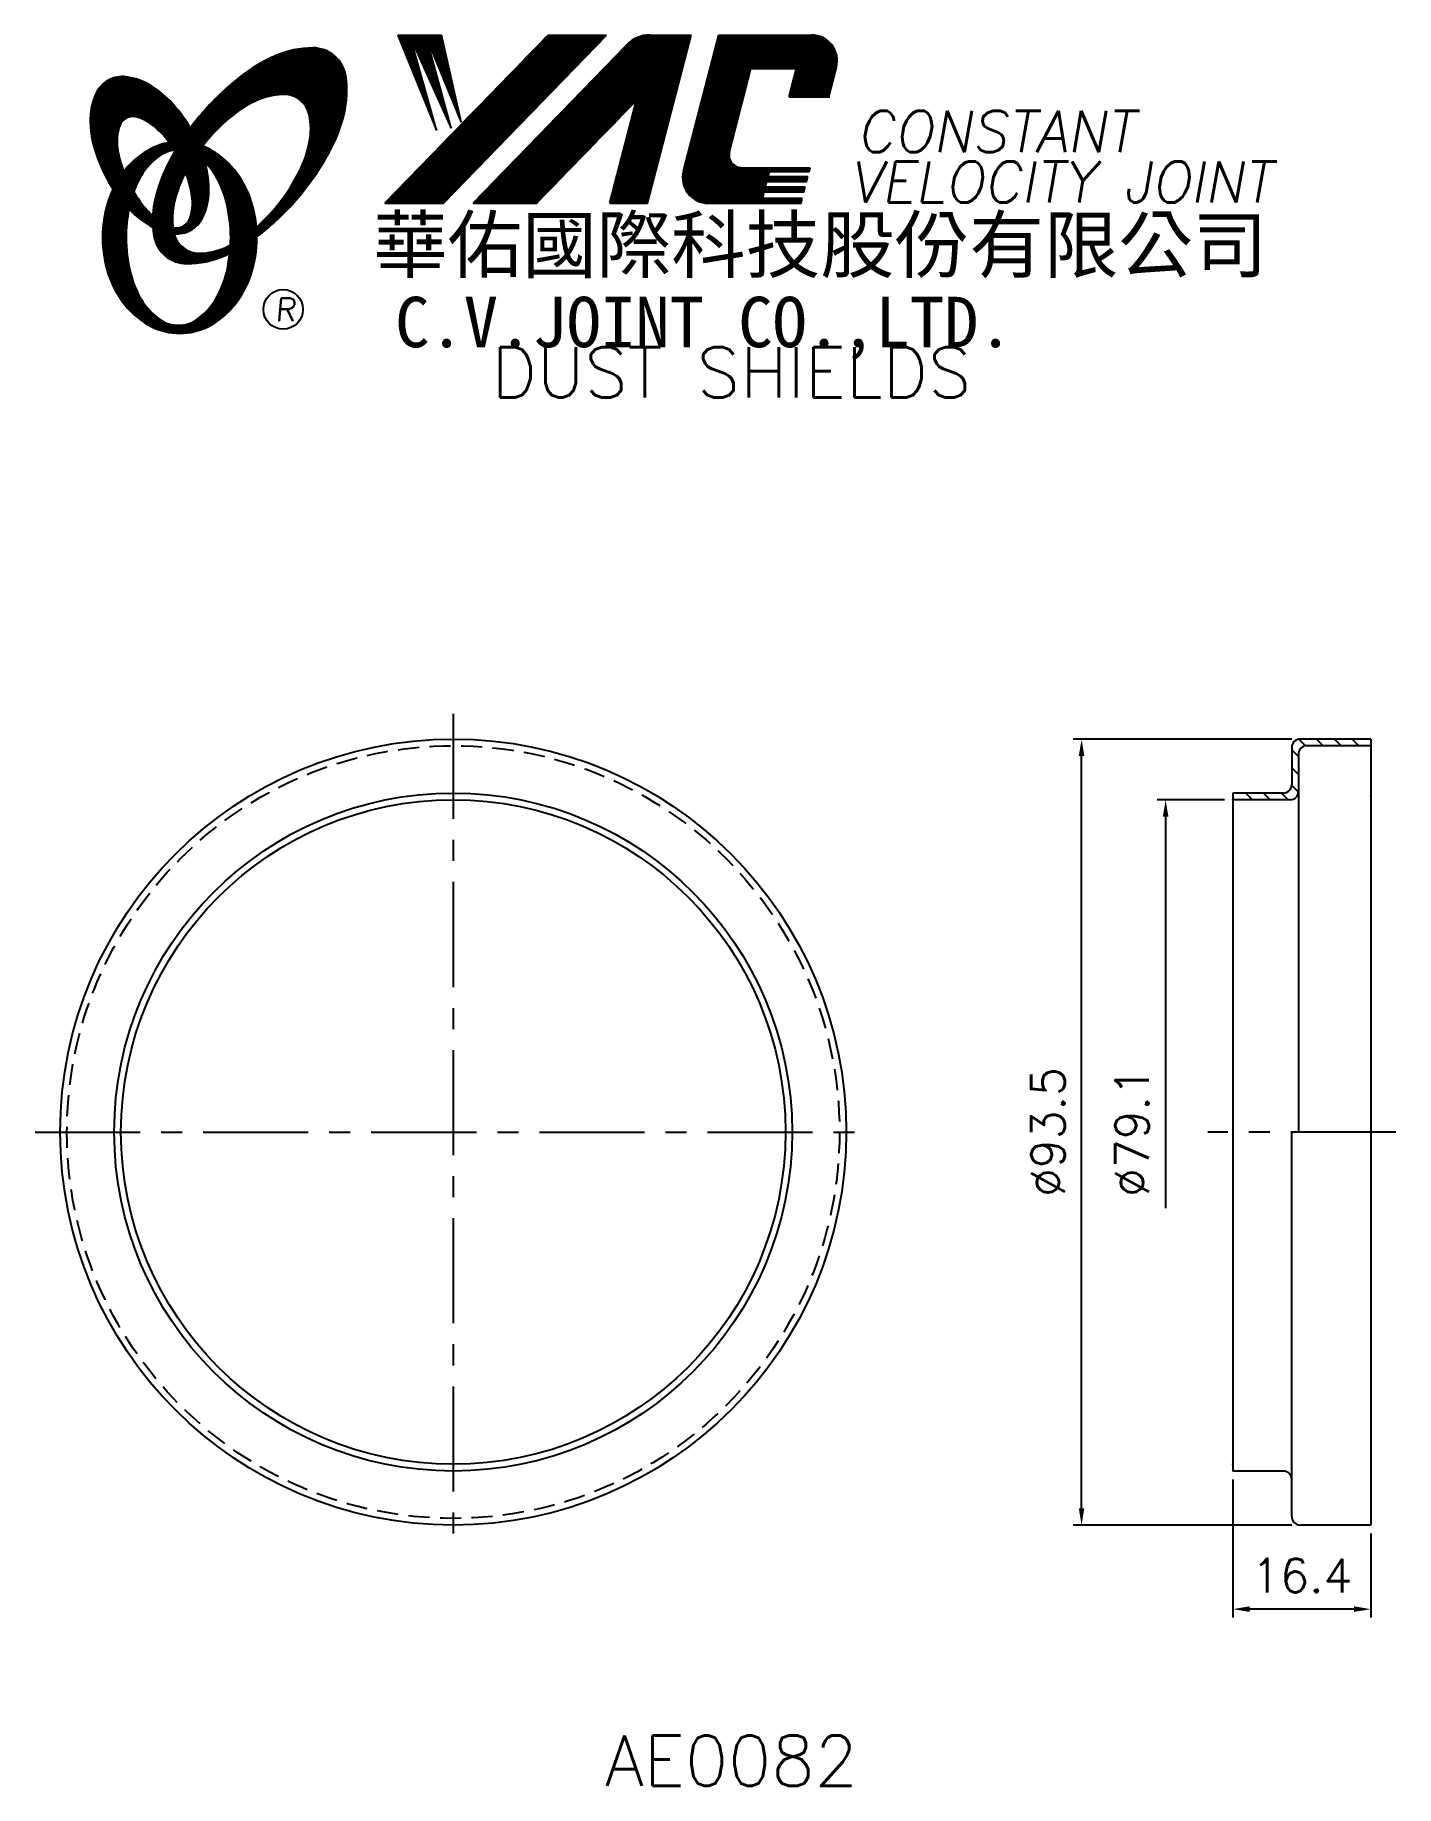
# Model space of a CAD drawing. Extents: x 96 to 258, y -1 to 207.
import ezdxf
from ezdxf.enums import TextEntityAlignment as Align

# ---------------------------------------------------------------- set-up
doc = ezdxf.new("R2010")
doc.units = 0
doc.header["$LTSCALE"] = 10
doc.header["$MEASUREMENT"] = 0
doc.linetypes.add('CENTER', pattern=[2, 1.25, -0.25, 0.25, -0.25])
doc.linetypes.add('HIDDEN', pattern=[0.375, 0.25, -0.125])
doc.layers.get('0').update_dxf_attribs({"linetype": 'CONTINUOUS'})
doc.layers.get('DEFPOINTS').update_dxf_attribs({"linetype": 'CONTINUOUS'})
doc.layers.add('4', color=4, linetype='CONTINUOUS')
doc.styles.add('CHINA', font='KAIU.TTF')
doc.styles.add('ITALICC', font='simplex.shx')
doc.dimstyles.new('STANDARD$0', dxfattribs={"dimtxt": 4, "dimasz": 2, "dimexe": 1, "dimexo": 1, "dimgap": 2, "dimtad": 1, "dimdec": 4, "dimzin": 10, "dimtxsty": 'ITALICC', "dimcen": 2, "dimclrd": 5, "dimclre": 5, "dimclrt": 18, "dimaunit": 1, "dimazin": 3, "dimtp": 0.1, "dimtfac": 0.7, "dimtdec": 4, "dimtmove": 0, "dimatfit": 3, "dimtolj": 1, "dimtzin": 10})
pattern_1 = [(45, (171.841787, -36.857549), (-0.00727476112, 0.00727476112), [])]
pattern_2 = [(45, (3.251242, -0.553139), (-0.00883883476, 0.00883883476), [])]

# ---------------------------------------------------------------- blocks, each defined once
blk = doc.blocks.new('*D14')
at = {"color": 5, "linetype": 'BYBLOCK'}
for p, q in [((237.21, 115.91), (229.21, 115.91)), ((230.21, 113.91), (230.21, 67.34))]:
    blk.add_line(p, q, dxfattribs=at)
blk.add_solid([(229.88, 113.91), (230.54, 113.91), (230.21, 115.91)], dxfattribs=at)
at = {"layer": 'DEFPOINTS', "color": 0, "linetype": 'BYBLOCK'}
for p in [(230.21, 115.91), (238.21, 115.91), (238.21, 36.86)]:
    blk.add_point(p, dxfattribs=at)
at = {"color": 18, "linetype": 'BYBLOCK', "insert": (226.21, 76.38), "char_height": 4, "attachment_point": 5, "rotation": 90, "style": 'ITALICC'}
blk.add_mtext('\\A1;∅79.1', dxfattribs=at)
blk = doc.blocks.new('*D15')
at = {"color": 5, "linetype": 'BYBLOCK'}
for p, q in [((245.21, 123.13), (219.21, 123.13)), ((220.21, 31.63), (220.21, 121.13)), ((245.21, 29.63), (219.21, 29.63))]:
    blk.add_line(p, q, dxfattribs=at)
for points in [[(219.88, 121.13), (220.54, 121.13), (220.21, 123.13)], [(219.88, 31.63), (220.54, 31.63), (220.21, 29.63)]]:
    blk.add_solid(points, dxfattribs=at)
at = {"layer": 'DEFPOINTS', "color": 0, "linetype": 'BYBLOCK'}
for p in [(220.21, 123.13), (246.21, 123.13), (246.21, 29.63)]:
    blk.add_point(p, dxfattribs=at)
at = {"color": 18, "linetype": 'BYBLOCK', "insert": (216.21, 76.38), "char_height": 4, "attachment_point": 5, "rotation": 90, "style": 'ITALICC'}
blk.add_mtext('\\A1;∅93.5', dxfattribs=at)
blk = doc.blocks.new('*D16')
at = {"color": 5, "linetype": 'BYBLOCK'}
for p, q in [((238.21, 35.06), (238.21, 18.63)), ((254.61, 28.63), (254.61, 18.63)), ((252.61, 19.63), (240.21, 19.63))]:
    blk.add_line(p, q, dxfattribs=at)
for points in [[(240.21, 19.97), (240.21, 19.3), (238.21, 19.63)], [(252.61, 19.97), (252.61, 19.3), (254.61, 19.63)]]:
    blk.add_solid(points, dxfattribs=at)
at = {"layer": 'DEFPOINTS', "color": 0, "linetype": 'BYBLOCK'}
for p in [(238.21, 36.06), (254.61, 29.63), (238.21, 19.63)]:
    blk.add_point(p, dxfattribs=at)
at = {"color": 18, "linetype": 'BYBLOCK', "insert": (246.41, 23.63), "char_height": 4, "attachment_point": 5, "style": 'ITALICC'}
blk.add_mtext('\\A1;16.4', dxfattribs=at)

msp = doc.modelspace()

# ---------------------------------------------------------------- hatches: boundary and pattern name
at = {"layer": '4', "linetype": 'CONTINUOUS'}
h = msp.add_hatch(dxfattribs=at)
h.set_pattern_fill('ANSI31', color=5, scale=0.1, style=0)
h.set_pattern_definition(pattern_2)
h.paths.add_polyline_path([(163.70995, 206.87784), (156.75264, 206.87784), (137.33603, 186.87408), (144.29334, 186.87408)])
h.paths.add_polyline_path([(167.25684, 199.11227), (164.07646, 186.87408), (168.55745, 186.87408), (173.75588, 206.87784), (168.85916, 206.87784, 0.202785967), (166.12508, 205.72143), (147.83095, 186.87408), (155.37787, 186.87408)])
h.paths.add_polyline_path([(180.88394, 202.87943), (186.27766, 202.87943), (185.40865, 199.53541), (190.12547, 199.53541), (191.04218, 203.06298, 0.490800957), (188.09198, 206.87784), (177.05767, 206.87784), (172.85061, 190.68895, 0.490800957), (175.80081, 186.87408), (186.83513, 186.87408), (186.98958, 187.4684), (182.27276, 187.4684), (182.46612, 188.21248), (187.18294, 188.21248), (187.3415, 188.82262), (182.62468, 188.82262), (182.78592, 189.44309), (187.50274, 189.44309), (187.65893, 190.04408), (182.94211, 190.04408), (183.09891, 190.64746), (187.81573, 190.64746), (187.93246, 191.09665), (179.79271, 191.09665, -0.490800957), (178.31761, 193.00408)])
h = msp.add_hatch(dxfattribs=at)
h.set_pattern_fill('ANSI31', color=1, scale=0.1, style=0)
h.set_pattern_definition(pattern_2)
h.paths.add_polyline_path([(144.06801, 206.87784), (138.89068, 206.87784), (143.46145, 195.57411), (140.39551, 206.53209), (145.23025, 195.80976), (142.28224, 206.53209), (146.40946, 196.51673)])
h = msp.add_hatch(dxfattribs=at)
h.set_pattern_fill('ANSI31', color=5, scale=0.082305, style=0)
h.set_pattern_definition([(45, (3.251242, -0.553139), (-0.00727476112, 0.00727476112), [])])
h.paths.add_polyline_path([(125.28671, 199.81537, -0.172879177), (127.22819, 199.1568, -0.172879177), (128.31548, 197.41875, -0.104527385), (128.34326, 194.09056, -0.065680101), (127.17373, 190.6886, -0.051823203), (124.73331, 186.84621, -0.044272532), (122.05834, 184.01988, -0.020203161), (122.11192, 182.88196, 0.006517006), (122.51647, 183.19403, 0.049863361), (127.0699, 187.6071, 0.049863361), (130.65954, 192.83426, 0.063682799), (132.48058, 197.46161, 0.103597411), (132.66988, 202.04558, 0.177892575), (131.32127, 204.41586, 0.177892575), (128.75888, 205.34918, 0.103597411), (124.27108, 204.39614, 0.063682799), (120.01334, 201.82706, 0.049863361), (115.45991, 197.414, 0.016070017), (114.18921, 195.80769, -0.007061632), (114.4365, 195.37066, -0.031648676), (115.38908, 193.33408, -0.008069351), (115.82099, 193.89839, -0.051823203), (118.99936, 197.15685, -0.065680101), (122.04129, 199.0772, -0.104527385)])
h.paths.add_polyline_path([(112.21104, 186.65405, -0.065680101), (113.38057, 190.056, -0.006063428), (113.62451, 190.53102, 0.027613469), (112.89768, 192.11909, 0.017011252), (112.36426, 193.05406, 0.007829282), (111.87027, 192.18684, 0.063682799), (110.04923, 187.55949, 0.103597411), (109.85993, 182.97552, 0.177892575), (111.20854, 180.60524, 0.177892575), (113.77093, 179.67191, 0.103597411), (118.25873, 180.62496, 0.008811776), (118.8857, 180.91504, 0.013922709), (118.96302, 181.88485, -0.009086703), (118.51301, 181.6674, -0.104527385), (115.26759, 180.92924, -0.172879177), (113.32611, 181.5878, -0.172879177), (112.23882, 183.32586, -0.104527385)])
h = msp.add_hatch(dxfattribs=at)
h.set_pattern_fill('ANSI31', color=3, scale=0.082305, style=0)
h.set_pattern_definition(pattern_1)
h.paths.add_polyline_path([(109.49021, 200.8662, 0.106488277), (106.54833, 201.90477, 0.158297415), (104.45813, 201.50973, 0.158297415), (102.9988, 199.96204, 0.106488277), (102.28799, 196.92427, 0.071723199), (102.70603, 193.61132, 0.058080454), (104.25102, 189.79593, 0.058080454), (106.63206, 186.43814, 0.071723199), (109.1973, 184.30039, 0.020895977), (109.73749, 183.9984, -0.030777155), (109.72158, 185.37462, -0.042059526), (108.62522, 186.53738, -0.04691039), (107.00606, 189.01853, -0.04691039), (105.87778, 191.75801, -0.060581117), (105.47568, 194.02008, -0.10187153), (105.7873, 196.10828, -0.185892489), (106.56739, 196.99992, -0.185892489), (107.74403, 197.13804, -0.10187153), (109.64168, 196.21251, -0.060581117), (111.27851, 194.60024, -0.04691039), (112.89768, 192.11909, -0.04691039), (114.02596, 189.3796, -0.060581117), (114.42806, 187.11753, -0.10187153), (114.11644, 185.02933, -0.185892489), (113.33635, 184.13769, -0.185892489), (112.15971, 183.99957, -0.002013383), (112.11891, 184.0102, 0.021593804), (112.23882, 183.32586, 0.006477741), (112.25682, 183.24882, 0.14950097), (114.22938, 183.65686, 0.158297415), (115.68871, 185.20455, 0.106488277), (116.39953, 188.24231, 0.071723199), (115.98148, 191.55527, 0.058080454), (114.4365, 195.37066, 0.058080454), (112.05545, 198.72845, 0.071723199)])
h = msp.add_hatch(dxfattribs=at)
h.set_pattern_fill('ANSI31', color=1, scale=0.082305, style=0)
h.set_pattern_definition(pattern_1)
h.paths.add_polyline_path([(110.58383, 192.54275, -0.120168026), (112.27562, 193.19614, 0.016865385), (111.67586, 194.07888, 0.076648372), (109.51964, 193.35996, 0.104809576), (106.43518, 190.84686, 0.005838257), (106.26824, 190.63466, 0.028089978), (107.00606, 189.01853, 0.014237292), (107.44819, 188.23348, -0.045767751), (108.37337, 190.17032, -0.106890197)])
h.paths.add_polyline_path([(106.55246, 182.78813, -0.048711043), (106.88257, 186.16847, -0.007865741), (106.63206, 186.43814, -0.037695478), (104.99619, 188.5569, 0.03042545), (104.47086, 187.25292, 0.080710289), (103.74543, 182.78813, 0.080710289), (104.47086, 178.32334, 0.089265679), (106.43518, 174.7294, 0.104809576), (109.51964, 172.2163, 0.11926607), (112.92883, 171.39137, 0.11926607), (116.33802, 172.2163, 0.104809576), (119.42248, 174.7294, 0.089265679), (121.3868, 178.32334, 0.080710289), (122.11224, 182.78813, 0.080710289), (121.3868, 187.25292, 0.089265679), (119.42248, 190.84686, 0.104809576), (116.33802, 193.35996, 0.025513357), (115.64479, 193.67271, 0.004818181), (115.38908, 193.33408, -0.023722145), (115.9303, 191.73733, -0.065307489), (117.16548, 190.17032, -0.073950765), (118.47793, 186.9726, -0.060532391), (118.98639, 182.78813, -0.060532391), (118.47793, 178.60367, -0.073950765), (117.16548, 175.40594, -0.106890197), (114.95502, 173.03351, -0.153118262), (112.76943, 172.34814, -0.153118262), (110.58383, 173.03351, -0.106890197), (108.37337, 175.40594, -0.073950765), (107.06092, 178.60367, -0.060532391)])
h = msp.add_hatch(dxfattribs=at)
h.set_pattern_fill('ANSI31', color=5, scale=12, angle=90, style=0)
h.set_pattern_definition([(135, (1.92, 6.6301), (-1.06066, -1.06066), [])])
h.paths.add_polyline_path([(247.01164, 122.33375), (254.61164, 122.33375), (254.61164, 123.13375), (246.21164, 123.13375, 0.414213562), (245.21164, 122.13375), (245.21164, 117.70875, -0.414213562), (244.21164, 116.70875), (238.21164, 116.70875), (238.21164, 115.90875), (245.01164, 115.90875, 0.414213562), (246.01164, 116.90875), (246.01164, 121.33375, -0.414213562)])

# ---------------------------------------------------------------- linework, layer by layer
at = {"layer": '4', "color": 5, "linetype": 'CONTINUOUS'}
for p, q in [((137.33603, 186.87408), (156.75264, 206.87784)), ((144.29334, 186.87408), (163.70995, 206.87784)), ((156.75264, 206.87784), (163.70995, 206.87784)), ((168.55745, 186.87408), (173.75588, 206.87784)), ((168.85916, 206.87784), (173.75588, 206.87784)), ((172.85061, 190.68895), (177.05767, 206.87784)), ((177.05767, 206.87784), (188.09198, 206.87784)), ((147.83095, 186.87408), (166.12508, 205.72143)), ((178.31761, 193.00408), (180.88394, 202.87943)), ((180.88394, 202.87943), (186.27766, 202.87943)), ((185.40865, 199.53541), (186.27766, 202.87943)), ((190.12547, 199.53541), (191.04218, 203.06298)), ((155.37787, 186.87408), (167.25684, 199.11227)), ((164.07646, 186.87408), (167.25684, 199.11227)), ((185.40865, 199.53541), (190.2759, 199.53541)), ((179.79271, 191.09665), (187.93246, 191.09665)), ((182.94211, 190.04408), (183.09891, 190.64746)), ((182.94211, 190.04408), (187.65893, 190.04408)), ((183.09891, 190.64746), (187.81573, 190.64746)), ((187.50274, 189.44309), (187.65893, 190.04408)), ((187.81573, 190.64746), (187.93246, 191.09665)), ((182.27276, 187.4684), (182.46612, 188.21248)), ((182.27276, 187.4684), (186.98958, 187.4684)), ((182.46612, 188.21248), (187.18294, 188.21248)), ((182.62468, 188.82262), (182.78592, 189.44309)), ((182.62468, 188.82262), (187.3415, 188.82262)), ((182.78592, 189.44309), (187.50274, 189.44309)), ((186.83513, 186.87408), (186.98958, 187.4684)), ((187.18294, 188.21248), (187.3415, 188.82262)), ((137.33603, 186.87408), (144.29334, 186.87408)), ((147.83095, 186.87408), (155.37787, 186.87408)), ((164.07646, 186.87408), (168.55745, 186.87408)), ((175.80081, 186.87408), (186.83513, 186.87408))]:
    msp.add_line(p, q, dxfattribs=at)
at = {"layer": '4', "color": 1, "linetype": 'CONTINUOUS'}
for p, q in [((138.89068, 206.87784), (143.46145, 195.57411)), ((138.89068, 206.87784), (144.06801, 206.87784)), ((140.39551, 206.53209), (145.23025, 195.80976)), ((143.46145, 195.57411), (140.39551, 206.53209)), ((145.23025, 195.80976), (142.28224, 206.53209)), ((142.28224, 206.53209), (146.40946, 196.51673)), ((146.40946, 196.51673), (144.06801, 206.87784))]:
    msp.add_line(p, q, dxfattribs=at)
at = {"layer": '4', "color": 5, "linetype": 'CENTER'}
for p, q in [((145.46169, 126.13375), (145.46169, 26.63375)), ((95.71169, 76.38375), (195.21169, 76.38375)), ((257.61164, 76.38375), (235.21164, 76.38375))]:
    msp.add_line(p, q, dxfattribs=at)
at = {"layer": '4', "color": 7, "linetype": 'CONTINUOUS'}
for p, q in [((254.61164, 123.13375), (246.21164, 123.13375)), ((254.61164, 123.13375), (254.61164, 29.63375)), ((245.21164, 122.13375), (245.21164, 117.70875)), ((246.01164, 121.33375), (246.01164, 116.90875)), ((254.61164, 122.33375), (247.01164, 122.33375)), ((238.21164, 116.70875), (238.21164, 36.05875)), ((244.21164, 116.70875), (238.21164, 116.70875)), ((246.01164, 116.90875), (246.01164, 76.38375)), ((245.01164, 115.90875), (238.21164, 115.90875)), ((245.21164, 30.63375), (245.21164, 76.38375)), ((244.21164, 36.05875), (238.21164, 36.05875)), ((254.61164, 29.63375), (246.21164, 29.63375))]:
    msp.add_line(p, q, dxfattribs=at)
at = {"layer": '4', "color": 5, "linetype": 'CONTINUOUS'}
for points in [[(122.11192, 182.88196, 0.006517006), (122.51647, 183.19403, 0.049863361), (127.0699, 187.6071, 0.049863361), (130.65954, 192.83426, 0.063682799), (132.48058, 197.46161, 0.103597411), (132.66988, 202.04558, 0.177892575), (131.32127, 204.41586, 0.177892575), (128.75888, 205.34918, 0.103597411), (124.27108, 204.39614, 0.063682799), (120.01334, 201.82706, 0.049863361), (115.45991, 197.414, 0.016070017), (114.18921, 195.80769)], [(122.05834, 184.01988, 0.044272532), (124.73331, 186.84621, 0.051823203), (127.17373, 190.6886, 0.065680101), (128.34326, 194.09056, 0.104527385), (128.31548, 197.41875, 0.172879177), (127.22819, 199.1568, 0.172879177), (125.28671, 199.81537, 0.104527385), (122.04129, 199.0772, 0.065680101), (118.99936, 197.15685, 0.051823203), (115.82099, 193.89839, 0.008069351), (115.38908, 193.33408)], [(112.36426, 193.05406, 0.007829282), (111.87027, 192.18684, 0.063682799), (110.04923, 187.55949, 0.103597411), (109.85993, 182.97552, 0.177892575), (111.20854, 180.60524, 0.177892575), (113.77093, 179.67191, 0.103597411), (118.25873, 180.62496, 0.008811776), (118.8857, 180.91504, 0.008811776)], [(113.62451, 190.53102, 0.006063428), (113.38057, 190.056, 0.065680101), (112.21104, 186.65405, 0.104527385), (112.23882, 183.32586, 0.172879177), (113.32611, 181.5878, 0.172879177), (115.26759, 180.92924, 0.104527385), (118.51301, 181.6674, 0.009086703), (118.96302, 181.88485, 0.009086703)]]:
    msp.add_lwpolyline(points, format="xyb", dxfattribs=at)
at = {"layer": '4', "color": 3, "linetype": 'CONTINUOUS'}
for points in [[(112.25682, 183.24882, 0.14950097), (114.22938, 183.65686, 0.158297415), (115.68871, 185.20455, 0.106488277), (116.39953, 188.24231, 0.071723199), (115.98148, 191.55527, 0.058080454), (114.4365, 195.37066, 0.058080454), (112.05545, 198.72845, 0.071723199), (109.49021, 200.8662, 0.106488277), (106.54833, 201.90477, 0.158297415), (104.45813, 201.50973, 0.158297415), (102.9988, 199.96204, 0.106488277), (102.28799, 196.92427, 0.071723199), (102.70603, 193.61132, 0.058080454), (104.25102, 189.79593, 0.058080454), (106.63206, 186.43814, 0.071723199), (109.1973, 184.30039, 0.020895977), (109.73749, 183.9984, 0.020895977)], [(112.11891, 184.0102, 0.002013383), (112.15971, 183.99957, 0.185892489), (113.33635, 184.13769, 0.185892489), (114.11644, 185.02933, 0.10187153), (114.42806, 187.11753, 0.060581117), (114.02596, 189.3796, 0.04691039), (112.89768, 192.11909, 0.04691039), (111.27851, 194.60024, 0.060581117), (109.64168, 196.21251, 0.10187153), (107.74403, 197.13804, 0.185892489), (106.56739, 196.99992, 0.185892489), (105.7873, 196.10828, 0.10187153), (105.47568, 194.02008, 0.060581117), (105.87778, 191.75801, 0.04691039), (107.00606, 189.01853, 0.04691039), (108.62522, 186.53738, 0.042059526), (109.72158, 185.37462, 0.042059526)]]:
    msp.add_lwpolyline(points, format="xyb", dxfattribs=at)
at = {"layer": '4', "color": 1, "linetype": 'CONTINUOUS'}
for points in [[(111.67586, 194.07888, 0.076648372), (109.51964, 193.35996, 0.104809576), (106.43518, 190.84686, 0.005838257), (106.26824, 190.63466, 0.005838257)], [(104.99619, 188.5569, 0.03042545), (104.47086, 187.25292, 0.080710289), (103.74543, 182.78813, 0.080710289), (104.47086, 178.32334, 0.089265679), (106.43518, 174.7294, 0.104809576), (109.51964, 172.2163, 0.11926607), (112.92883, 171.39137, 0.11926607), (116.33802, 172.2163, 0.104809576), (119.42248, 174.7294, 0.089265679), (121.3868, 178.32334, 0.080710289), (122.11224, 182.78813, 0.080710289), (121.3868, 187.25292, 0.089265679), (119.42248, 190.84686, 0.104809576), (116.33802, 193.35996, 0.025513357), (115.64479, 193.67271, 0.025513357)], [(106.88257, 186.16847, 0.048711043), (106.55246, 182.78813, 0.060532391), (107.06092, 178.60367, 0.073950765), (108.37337, 175.40594, 0.106890197), (110.58383, 173.03351, 0.153118262), (112.76943, 172.34814, 0.153118262), (114.95502, 173.03351, 0.106890197), (117.16548, 175.40594, 0.073950765), (118.47793, 178.60367, 0.060532391), (118.98639, 182.78813, 0.060532391), (118.47793, 186.9726, 0.073950765), (117.16548, 190.17032, 0.065307489), (115.9303, 191.73733)], [(112.27562, 193.19614, 0.120168026), (110.58383, 192.54275, 0.106890197), (108.37337, 190.17032, 0.045767751), (107.44819, 188.23348, 0.045767751)]]:
    msp.add_lwpolyline(points, format="xyb", dxfattribs=at)
at = {"layer": '4', "color": 5, "linetype": 'CONTINUOUS'}
msp.add_circle((125.23307, 174.24241), 2.35282, dxfattribs=at)
at = {"layer": '4', "color": 7, "linetype": 'CONTINUOUS'}
for radius in [46.75, 40.325, 39.525]:
    msp.add_circle((145.46169, 76.38375), radius, dxfattribs=at)
at = {"layer": '4', "color": 5, "linetype": 'HIDDEN'}
msp.add_circle((145.46169, 76.38375), 45.95, dxfattribs=at)
at = {"layer": '4', "color": 5, "linetype": 'CONTINUOUS'}
for centre, radius, start, end in [((168.85916, 203.0676), 3.81024, 90, 135.8533387), ((188.09198, 203.82965), 3.04819, 345.4326059, 90), ((179.79271, 192.62075), 1.5241, 165.4326059, 270), ((175.80081, 189.92228), 3.04819, 165.4326059, 270)]:
    msp.add_arc(centre, radius, start, end, dxfattribs=at)
at = {"layer": '4', "color": 7, "linetype": 'CONTINUOUS'}
for centre, start, end in [((246.21164, 122.13375), 90, 180), ((247.01164, 121.33375), 90, 180), ((244.21164, 117.70875), 270, 360), ((245.01164, 116.90875), 270, 360), ((244.21164, 35.05875), 360, 90), ((246.21164, 30.63375), 180, 270)]:
    msp.add_arc(centre, 1, start, end, dxfattribs=at)
for p in [(238.21164, 115.90875), (254.61164, 116.33375), (238.21164, 36.85875)]:
    msp.add_point(p, dxfattribs=at)

# ---------------------------------------------------------------- texts
at = {"layer": '4', "color": 5, "linetype": 'CONTINUOUS', "style": 'ITALICC'}
for s, height, oblique, p in [('CONSTANT', 4.9, 10, (193.48485, 192.94455)), ('VELOCITY JOINT', 4.9, 10, (192.60662, 186.94917)), ('R', 2.75625, 5, (124.27438, 172.83281))]:
    msp.add_text(s, height=height, dxfattribs=dict(at, oblique=oblique)).set_placement(p)
at = {"layer": '4', "color": 7, "linetype": 'CONTINUOUS', "style": 'CHINA'}
for s, height, p in [('華佑國際科技股份有限公司', 6.5, (135.92268, 178.68424)), ('C.V.JOINT CO.,LTD.', 6, (138.55131, 169.73802))]:
    msp.add_text(s, height=height, dxfattribs=at).set_placement(p)
at = {"layer": '4', "color": 18, "linetype": 'CONTINUOUS', "style": 'ITALICC'}
for s, p in [('DUST SHIELDS', (178.55404, 163.7452)), ('AE0082', (178.55404, -1.40219))]:
    msp.add_text(s, height=6, dxfattribs=at).set_placement(p, align=Align.CENTER)

# ---------------------------------------------------------------- dimensions: what is measured, and where the dimension line sits
at = {"layer": '4', "color": 7, "linetype": 'CONTINUOUS'}
dim = msp.add_linear_dim(base=(220.21162, 123.13375), p1=(246.21164, 29.63375), p2=(246.21164, 123.13375), angle=90, text='%%C93.5', dimstyle='STANDARD$0', dxfattribs=at)
dim.commit()
dim.dimension.update_dxf_attribs({"geometry": '*D15', "text_midpoint": (216.21162, 76.38375)})
dim = msp.add_linear_dim(base=(230.21163, 115.90875), p1=(238.21164, 36.85875), p2=(238.21164, 115.90875), angle=90, text='%%C79.1', dimstyle='STANDARD$0', override={"dimcen": -2, "dimse1": 1, "dimsd1": 1}, dxfattribs=at)
dim.commit()
dim.dimension.update_dxf_attribs({"geometry": '*D14', "text_midpoint": (226.21163, 76.38375)})
dim = msp.add_linear_dim(base=(238.21164, 19.63372), p1=(254.61164, 29.63375), p2=(238.21164, 36.05875), text='16.4', dimstyle='STANDARD$0', dxfattribs=at)
dim.commit()
dim.dimension.update_dxf_attribs({"geometry": '*D16', "text_midpoint": (246.41164, 23.63372)})

doc.saveas('drawing.dxf')
